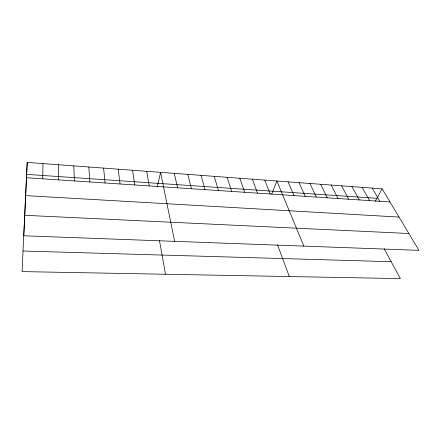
<?xml version="1.0" encoding="UTF-8"?>
<svg xmlns="http://www.w3.org/2000/svg" width="441" height="441" viewBox="0 0 441 441"><rect width="100%" height="100%" fill="white"/><g stroke="black" fill="none" stroke-linecap="round" stroke-linejoin="round"><path stroke-width="0.66" d="M42.722 178.826L42.97 163.572M27.188 162.398L23.797 235.786L418.95 250.35L382.132 188.858L27.188 162.398L22.05 271.595L400.362 278.602L384.122 248.713M157.161 187.056L160.579 172.343L174.63 241.343M271.717 194.068L276.898 181.014L303.849 246.111M375.291 201.316L382.132 188.858M23.004 251.017L391.189 261.717M24.74 215.302L408.862 233.498M25.655 195.611L399.028 217.071M26.482 177.745L389.987 201.972M26.609 174.371L376.928 198.329M372.198 188.114L379.866 201.3M362.144 187.364L369.613 200.616M351.957 186.609L359.233 199.922M341.643 185.837L348.71 199.222M331.197 185.06L338.054 198.511M320.613 184.272L327.261 197.794M309.896 183.473L316.318 197.066M299.042 182.662L305.233 196.328M288.045 181.841L293.998 195.578M264.716 180.104L270.162 193.985M277.499 244.761L289.307 276.546M252.357 179.184L257.522 193.147M239.816 178.247L244.7 192.293M227.093 177.299L231.679 191.422M214.183 176.334L218.466 190.54M201.079 175.358L205.048 189.647M187.783 174.366L191.422 188.737M174.283 173.363L177.591 187.816M159.427 240.384L165.48 274.252M146.666 171.301L149.267 185.931M132.537 170.248L134.77 184.961M118.188 169.179L120.046 183.98M103.618 168.093L105.079 182.982M88.817 166.99L89.87 181.968M73.774 165.871L74.408 180.942M58.499 164.73L58.697 179.895"/></g></svg>
